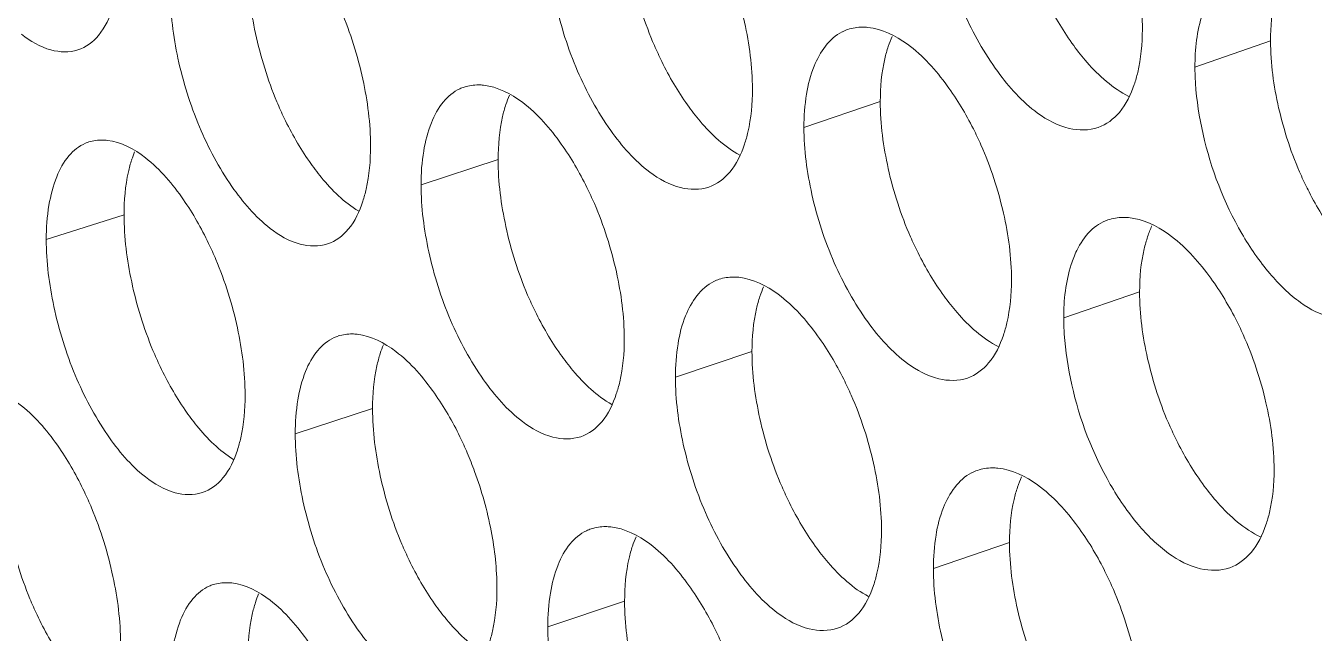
# Model space of a CAD drawing. Header units: millimetres. Extents: x 1177 to 4147, y 93 to 2194.
# Drawn here: x 2505.48 to 2520.17, y 786.15 to 793.08 of the extents above; entities that cross this region are included whole.
import ezdxf

# ---------------------------------------------------------------- set-up
doc = ezdxf.new("R2010")
doc.units = ezdxf.units.MM
doc.header["$LTSCALE"] = 0.1
doc.layers.get('0').update_dxf_attribs({"lineweight": 13})
doc.layers.add('标注', color=251, linetype='Continuous', lineweight=9)

# ---------------------------------------------------------------- blocks, each defined once
blk = doc.blocks.new('02')
at = {"layer": '标注'}
for p, q in [((4368.662, 723.986), (4367.431, 723.557)), ((4362.307, 722.998), (4361.064, 722.579)), ((4362.307, 722.998), (4361.064, 722.579)), ((4356.084, 722.055), (4354.829, 721.644)), ((4349.993, 721.155), (4348.726, 720.753)), ((4366.53, 719.901), (4365.294, 719.476)), ((4366.53, 719.901), (4365.294, 719.476)), ((4360.218, 718.929), (4358.971, 718.512)), ((4354.039, 718), (4352.78, 717.592)), ((4364.411, 715.822), (4363.172, 715.4)), ((4358.144, 714.864), (4356.893, 714.451))]:
    blk.add_line(p, q, dxfattribs=at)
for centre, radius, start, end in [((4362.005, 723.502), 0.708, 108.7111, 116.4326), ((4362.005, 723.502), 0.708, 108.7111, 116.4326), ((4355.745, 722.59), 0.68, 108.1838, 114.818), ((4349.619, 721.721), 0.651, 107.6638, 113.1281), ((4351.866, 721.491), 1.837, 157.8589, 162.2429), ((4359.904, 719.443), 0.699, 108.5345, 115.9025), ((4353.688, 718.545), 0.67, 108.0096, 114.2633), ((4355.89, 718.338), 1.814, 157.2003, 162.034), ((4350.072, 714.925), 5.992, 20.0336, 23.1528), ((4364.121, 716.316), 0.718, 108.8885, 116.9547), ((4357.817, 715.389), 0.689, 108.3587, 115.3644), ((4351.646, 714.506), 0.661, 107.8363, 113.7), ((4353.87, 714.287), 1.825, 157.5283, 162.138)]:
    blk.add_arc(centre, radius, start, end, dxfattribs=at)
for points, knots in [([(4363.172, 726.65), (4363.172, 726.284), (4363.275, 725.528), (4363.626, 724.452), (4364.153, 723.514), (4364.616, 722.996), (4364.869, 722.812)], [0, 0, 0, 0, 0.254475, 0.525644, 0.782923, 1, 1, 1, 1]), ([(4366.575, 724.174), (4366.575, 724.54), (4366.471, 725.295), (4366.233, 726.016), (4366.074, 726.372)], [0, 0, 0, 0, 0.484049, 1, 1, 1, 1]), ([(4358.144, 726.114), (4358.144, 725.748), (4358.244, 724.993), (4358.474, 724.269), (4358.629, 723.911)], [0, 0, 0, 0, 0.484339, 1, 1, 1, 1]), ([(4358.144, 726.114), (4358.144, 725.748), (4358.244, 724.993), (4358.474, 724.269), (4358.629, 723.911)], [0, 0, 0, 0, 0.484339, 1, 1, 1, 1]), ([(4356.893, 725.701), (4356.893, 725.335), (4356.993, 724.579), (4357.336, 723.501), (4357.852, 722.559), (4358.306, 722.037), (4358.554, 721.851)], [0, 0, 0, 0, 0.255058, 0.526721, 0.783925, 1, 1, 1, 1]), ([(4356.893, 725.701), (4356.893, 725.335), (4356.993, 724.579), (4357.336, 723.501), (4357.852, 722.559), (4358.306, 722.037), (4358.554, 721.851)], [0, 0, 0, 0, 0.255058, 0.526721, 0.783925, 1, 1, 1, 1]), ([(4360.225, 723.201), (4360.225, 723.567), (4360.123, 724.322), (4359.891, 725.046), (4359.735, 725.403)], [0, 0, 0, 0, 0.484165, 1, 1, 1, 1]), ([(4360.225, 723.201), (4360.225, 723.567), (4360.123, 724.322), (4359.891, 725.046), (4359.735, 725.403)], [0, 0, 0, 0, 0.484165, 1, 1, 1, 1]), ([(4352.008, 725.2), (4352.008, 724.834), (4352.107, 724.078), (4352.332, 723.352), (4352.483, 722.993)], [0, 0, 0, 0, 0.484455, 1, 1, 1, 1]), ([(4350.746, 724.795), (4350.746, 724.429), (4350.844, 723.673), (4351.18, 722.594), (4351.684, 721.649), (4352.128, 721.123), (4352.372, 720.934)], [0, 0, 0, 0, 0.255639, 0.527795, 0.784925, 1, 1, 1, 1]), ([(4364.907, 724.872), (4364.945, 724.784), (4365.103, 724.45), (4365.295, 724.131), (4365.457, 723.91)], [0, 0, 0, 0, 0.259522, 1, 1, 1, 1]), ([(4368.795, 724.885), (4368.772, 724.82), (4368.69, 724.527), (4368.662, 724.22), (4368.662, 723.986)], [0, 0, 0, 0, 0.227421, 1, 1, 1, 1]), ([(4349.24, 723.839), (4349.371, 723.881), (4349.632, 724.081), (4349.759, 724.37), (4349.811, 724.532)], [0, 0, 0, 0, 0.446528, 1, 1, 1, 1]), ([(4367.646, 724.658), (4367.61, 724.584), (4367.472, 724.233), (4367.431, 723.85), (4367.431, 723.557)], [0, 0, 0, 0, 0.219864, 1, 1, 1, 1]), ([(4354.007, 722.273), (4354.007, 722.639), (4353.908, 723.394), (4353.68, 724.119), (4353.528, 724.478)], [0, 0, 0, 0, 0.484282, 1, 1, 1, 1]), ([(4348.324, 724.097), (4348.466, 723.985), (4348.753, 723.81), (4349.101, 723.795), (4349.24, 723.839)], [0, 0, 0, 0, 0.554103, 1, 1, 1, 1]), ([(4361.689, 724.136), (4361.473, 724.029), (4361.227, 723.659), (4361.089, 723.101), (4361.064, 722.76), (4361.064, 722.579)], [0, 0, 0, 0, 0.41671, 0.687379, 1, 1, 1, 1]), ([(4361.689, 724.136), (4361.473, 724.029), (4361.227, 723.659), (4361.089, 723.101), (4361.064, 722.76), (4361.064, 722.579)], [0, 0, 0, 0, 0.41671, 0.687379, 1, 1, 1, 1]), ([(4362.104, 724.207), (4362.076, 724.21), (4361.966, 724.216), (4361.855, 724.199), (4361.778, 724.173)], [0, 0, 0, 0, 0.258751, 1, 1, 1, 1]), ([(4362.104, 724.207), (4362.076, 724.21), (4361.966, 724.216), (4361.855, 724.199), (4361.778, 724.173)], [0, 0, 0, 0, 0.258751, 1, 1, 1, 1]), ([(4363.396, 723.258), (4363.212, 723.51), (4362.851, 723.924), (4362.336, 724.185), (4362.104, 724.207)], [0, 0, 0, 0, 0.571465, 1, 1, 1, 1]), ([(4363.396, 723.258), (4363.212, 723.51), (4362.851, 723.924), (4362.336, 724.185), (4362.104, 724.207)], [0, 0, 0, 0, 0.571465, 1, 1, 1, 1]), ([(4366.443, 723.276), (4366.465, 723.341), (4366.547, 723.634), (4366.575, 723.94), (4366.575, 724.174)], [0, 0, 0, 0, 0.227356, 1, 1, 1, 1]), ([(4358.629, 723.911), (4358.667, 723.823), (4358.821, 723.487), (4359.009, 723.167), (4359.168, 722.944)], [0, 0, 0, 0, 0.259789, 1, 1, 1, 1]), ([(4358.629, 723.911), (4358.667, 723.823), (4358.821, 723.487), (4359.009, 723.167), (4359.168, 722.944)], [0, 0, 0, 0, 0.259789, 1, 1, 1, 1]), ([(4362.437, 723.896), (4362.415, 723.831), (4362.334, 723.538), (4362.307, 723.233), (4362.307, 722.998)], [0, 0, 0, 0, 0.227, 1, 1, 1, 1]), ([(4362.437, 723.896), (4362.415, 723.831), (4362.334, 723.538), (4362.307, 723.233), (4362.307, 722.998)], [0, 0, 0, 0, 0.227, 1, 1, 1, 1]), ([(4365.457, 723.91), (4365.525, 723.816), (4365.779, 723.497), (4366.093, 723.213), (4366.356, 723.084)], [0, 0, 0, 0, 0.283373, 1, 1, 1, 1]), ([(4368.662, 723.986), (4368.662, 723.62), (4368.766, 722.865), (4369.005, 722.143), (4369.165, 721.788)], [0, 0, 0, 0, 0.484147, 1, 1, 1, 1]), ([(4367.431, 723.557), (4367.431, 723.47), (4367.444, 723.104), (4367.501, 722.741), (4367.563, 722.469)], [0, 0, 0, 0, 0.237523, 1, 1, 1, 1]), ([(4355.847, 723.266), (4355.82, 723.269), (4355.714, 723.275), (4355.608, 723.26), (4355.533, 723.236)], [0, 0, 0, 0, 0.258853, 1, 1, 1, 1]), ([(4357.112, 722.307), (4356.932, 722.56), (4356.581, 722.975), (4356.076, 723.241), (4355.847, 723.266)], [0, 0, 0, 0, 0.573616, 1, 1, 1, 1]), ([(4363.947, 722.294), (4363.908, 722.382), (4363.749, 722.717), (4363.558, 723.037), (4363.396, 723.258)], [0, 0, 0, 0, 0.2595, 1, 1, 1, 1]), ([(4363.947, 722.294), (4363.908, 722.382), (4363.749, 722.717), (4363.558, 723.037), (4363.396, 723.258)], [0, 0, 0, 0, 0.2595, 1, 1, 1, 1]), ([(4365.854, 722.577), (4365.988, 722.624), (4366.251, 722.824), (4366.388, 723.114), (4366.443, 723.276)], [0, 0, 0, 0, 0.453533, 1, 1, 1, 1]), ([(4355.46, 723.207), (4355.358, 723.159), (4355.162, 722.996), (4354.971, 722.635), (4354.852, 722.171), (4354.829, 721.828), (4354.829, 721.644)], [0, 0, 0, 0, 0.191473, 0.417182, 0.686837, 1, 1, 1, 1]), ([(4360.096, 722.304), (4360.118, 722.369), (4360.198, 722.662), (4360.225, 722.967), (4360.225, 723.201)], [0, 0, 0, 0, 0.226935, 1, 1, 1, 1]), ([(4360.096, 722.304), (4360.118, 722.369), (4360.198, 722.662), (4360.225, 722.967), (4360.225, 723.201)], [0, 0, 0, 0, 0.226935, 1, 1, 1, 1]), ([(4352.483, 722.993), (4352.52, 722.905), (4352.671, 722.569), (4352.855, 722.247), (4353.01, 722.023)], [0, 0, 0, 0, 0.260055, 1, 1, 1, 1]), ([(4356.211, 722.952), (4356.189, 722.887), (4356.11, 722.594), (4356.084, 722.289), (4356.084, 722.055)], [0, 0, 0, 0, 0.226582, 1, 1, 1, 1]), ([(4359.168, 722.944), (4359.233, 722.854), (4359.473, 722.542), (4359.769, 722.262), (4360.019, 722.128)], [0, 0, 0, 0, 0.282708, 1, 1, 1, 1]), ([(4359.168, 722.944), (4359.233, 722.854), (4359.473, 722.542), (4359.769, 722.262), (4360.019, 722.128)], [0, 0, 0, 0, 0.282708, 1, 1, 1, 1]), ([(4362.307, 722.998), (4362.307, 722.632), (4362.409, 721.877), (4362.643, 721.154), (4362.799, 720.797)], [0, 0, 0, 0, 0.484262, 1, 1, 1, 1]), ([(4362.307, 722.998), (4362.307, 722.632), (4362.409, 721.877), (4362.643, 721.154), (4362.799, 720.797)], [0, 0, 0, 0, 0.484262, 1, 1, 1, 1]), ([(4364.869, 722.812), (4365.023, 722.7), (4365.337, 722.528), (4365.706, 722.526), (4365.854, 722.577)], [0, 0, 0, 0, 0.549699, 1, 1, 1, 1]), ([(4361.064, 722.579), (4361.064, 722.213), (4361.166, 721.457), (4361.515, 720.38), (4362.038, 719.441), (4362.498, 718.921), (4362.749, 718.737)], [0, 0, 0, 0, 0.254669, 0.526003, 0.783257, 1, 1, 1, 1]), ([(4361.064, 722.579), (4361.064, 722.213), (4361.166, 721.457), (4361.515, 720.38), (4362.038, 719.441), (4362.498, 718.921), (4362.749, 718.737)], [0, 0, 0, 0, 0.254669, 0.526003, 0.783257, 1, 1, 1, 1]), ([(4367.563, 722.469), (4367.692, 721.905), (4368, 721.099), (4368.609, 720.213), (4368.965, 719.861), (4369.151, 719.728)], [0, 0, 0, 0, 0.539288, 0.786761, 1, 1, 1, 1]), ([(4349.363, 722.32), (4349.26, 722.276), (4349.062, 722.116), (4348.869, 721.755), (4348.75, 721.287), (4348.726, 720.94), (4348.726, 720.753)], [0, 0, 0, 0, 0.188951, 0.413428, 0.683995, 1, 1, 1, 1]), ([(4349.722, 722.368), (4349.696, 722.371), (4349.595, 722.378), (4349.493, 722.364), (4349.421, 722.342)], [0, 0, 0, 0, 0.258969, 1, 1, 1, 1]), ([(4350.96, 721.401), (4350.785, 721.653), (4350.444, 722.069), (4349.948, 722.341), (4349.722, 722.368)], [0, 0, 0, 0, 0.575826, 1, 1, 1, 1]), ([(4353.881, 721.376), (4353.902, 721.441), (4353.981, 721.734), (4354.007, 722.039), (4354.007, 722.273)], [0, 0, 0, 0, 0.226518, 1, 1, 1, 1]), ([(4357.651, 721.34), (4357.613, 721.428), (4357.458, 721.763), (4357.271, 722.084), (4357.112, 722.307)], [0, 0, 0, 0, 0.259768, 1, 1, 1, 1]), ([(4359.513, 721.607), (4359.646, 721.652), (4359.909, 721.852), (4360.042, 722.142), (4360.096, 722.304)], [0, 0, 0, 0, 0.451001, 1, 1, 1, 1]), ([(4359.513, 721.607), (4359.646, 721.652), (4359.909, 721.852), (4360.042, 722.142), (4360.096, 722.304)], [0, 0, 0, 0, 0.451001, 1, 1, 1, 1]), ([(4364.444, 720.095), (4364.444, 720.461), (4364.34, 721.216), (4364.104, 721.938), (4363.947, 722.294)], [0, 0, 0, 0, 0.484088, 1, 1, 1, 1]), ([(4364.444, 720.095), (4364.444, 720.461), (4364.34, 721.216), (4364.104, 721.938), (4363.947, 722.294)], [0, 0, 0, 0, 0.484088, 1, 1, 1, 1]), ([(4350.117, 722.052), (4350.096, 721.986), (4350.018, 721.694), (4349.993, 721.389), (4349.993, 721.155)], [0, 0, 0, 0, 0.226169, 1, 1, 1, 1]), ([(4353.01, 722.023), (4353.072, 721.935), (4353.3, 721.632), (4353.577, 721.357), (4353.813, 721.218)], [0, 0, 0, 0, 0.28193, 1, 1, 1, 1]), ([(4356.084, 722.055), (4356.084, 721.689), (4356.183, 720.933), (4356.412, 720.208), (4356.565, 719.85)], [0, 0, 0, 0, 0.484378, 1, 1, 1, 1]), ([(4358.554, 721.851), (4358.704, 721.739), (4359.007, 721.566), (4359.369, 721.559), (4359.513, 721.607)], [0, 0, 0, 0, 0.551276, 1, 1, 1, 1]), ([(4358.554, 721.851), (4358.704, 721.739), (4359.007, 721.566), (4359.369, 721.559), (4359.513, 721.607)], [0, 0, 0, 0, 0.551276, 1, 1, 1, 1]), ([(4369.165, 721.788), (4369.204, 721.7), (4369.364, 721.366), (4369.558, 721.048), (4369.722, 720.828)], [0, 0, 0, 0, 0.259343, 1, 1, 1, 1]), ([(4354.829, 721.644), (4354.829, 721.278), (4354.929, 720.522), (4355.269, 719.444), (4355.781, 718.501), (4356.232, 717.978), (4356.479, 717.791)], [0, 0, 0, 0, 0.255252, 0.52708, 0.784259, 1, 1, 1, 1]), ([(4351.488, 720.429), (4351.451, 720.517), (4351.299, 720.854), (4351.116, 721.176), (4350.96, 721.401)], [0, 0, 0, 0, 0.260034, 1, 1, 1, 1]), ([(4353.305, 720.682), (4353.437, 720.725), (4353.698, 720.925), (4353.828, 721.214), (4353.881, 721.376)], [0, 0, 0, 0, 0.448356, 1, 1, 1, 1]), ([(4358.138, 719.137), (4358.138, 719.503), (4358.037, 720.258), (4357.806, 720.982), (4357.651, 721.34)], [0, 0, 0, 0, 0.484204, 1, 1, 1, 1]), ([(4349.993, 721.155), (4349.993, 720.789), (4350.09, 720.033), (4350.314, 719.306), (4350.464, 718.947)], [0, 0, 0, 0, 0.484494, 1, 1, 1, 1]), ([(4352.372, 720.934), (4352.517, 720.822), (4352.81, 720.648), (4353.164, 720.636), (4353.305, 720.682)], [0, 0, 0, 0, 0.552941, 1, 1, 1, 1]), ([(4366.013, 721.072), (4365.907, 721.036), (4365.697, 720.898), (4365.563, 720.69), (4365.507, 720.575)], [0, 0, 0, 0, 0.466707, 1, 1, 1, 1]), ([(4366.013, 721.072), (4365.907, 721.036), (4365.697, 720.898), (4365.563, 720.69), (4365.507, 720.575)], [0, 0, 0, 0, 0.466707, 1, 1, 1, 1]), ([(4366.348, 721.11), (4366.319, 721.113), (4366.207, 721.118), (4366.092, 721.1), (4366.013, 721.072)], [0, 0, 0, 0, 0.258691, 1, 1, 1, 1]), ([(4366.348, 721.11), (4366.319, 721.113), (4366.207, 721.118), (4366.092, 721.1), (4366.013, 721.072)], [0, 0, 0, 0, 0.258691, 1, 1, 1, 1]), ([(4367.658, 720.167), (4367.471, 720.418), (4367.104, 720.832), (4366.583, 721.088), (4366.348, 721.11)], [0, 0, 0, 0, 0.570063, 1, 1, 1, 1]), ([(4367.658, 720.167), (4367.471, 720.418), (4367.104, 720.832), (4366.583, 721.088), (4366.348, 721.11)], [0, 0, 0, 0, 0.570063, 1, 1, 1, 1]), ([(4348.726, 720.753), (4348.726, 720.387), (4348.824, 719.631), (4349.157, 718.551), (4349.657, 717.605), (4350.098, 717.078), (4350.341, 716.888)], [0, 0, 0, 0, 0.255833, 0.528153, 0.785258, 1, 1, 1, 1]), ([(4362.799, 720.797), (4362.838, 720.709), (4362.995, 720.374), (4363.185, 720.054), (4363.346, 719.833)], [0, 0, 0, 0, 0.259611, 1, 1, 1, 1]), ([(4362.799, 720.797), (4362.838, 720.709), (4362.995, 720.374), (4363.185, 720.054), (4363.346, 719.833)], [0, 0, 0, 0, 0.259611, 1, 1, 1, 1]), ([(4366.661, 720.8), (4366.639, 720.735), (4366.557, 720.442), (4366.53, 720.136), (4366.53, 719.901)], [0, 0, 0, 0, 0.22728, 1, 1, 1, 1]), ([(4366.661, 720.8), (4366.639, 720.735), (4366.557, 720.442), (4366.53, 720.136), (4366.53, 719.901)], [0, 0, 0, 0, 0.22728, 1, 1, 1, 1]), ([(4365.507, 720.575), (4365.471, 720.501), (4365.335, 720.15), (4365.294, 719.769), (4365.294, 719.476)], [0, 0, 0, 0, 0.219714, 1, 1, 1, 1]), ([(4365.507, 720.575), (4365.471, 720.501), (4365.335, 720.15), (4365.294, 719.769), (4365.294, 719.476)], [0, 0, 0, 0, 0.219714, 1, 1, 1, 1]), ([(4351.964, 718.223), (4351.964, 718.589), (4351.866, 719.345), (4351.639, 720.07), (4351.488, 720.429)], [0, 0, 0, 0, 0.484321, 1, 1, 1, 1]), ([(4360.004, 720.139), (4359.976, 720.142), (4359.867, 720.147), (4359.758, 720.131), (4359.681, 720.106)], [0, 0, 0, 0, 0.258783, 1, 1, 1, 1]), ([(4361.287, 719.186), (4361.104, 719.438), (4360.746, 719.853), (4360.235, 720.115), (4360.004, 720.139)], [0, 0, 0, 0, 0.572175, 1, 1, 1, 1]), ([(4364.312, 719.197), (4364.334, 719.262), (4364.416, 719.555), (4364.444, 719.861), (4364.444, 720.095)], [0, 0, 0, 0, 0.227216, 1, 1, 1, 1]), ([(4364.312, 719.197), (4364.334, 719.262), (4364.416, 719.555), (4364.444, 719.861), (4364.444, 720.095)], [0, 0, 0, 0, 0.227216, 1, 1, 1, 1]), ([(4368.216, 719.205), (4368.177, 719.293), (4368.016, 719.627), (4367.822, 719.946), (4367.658, 720.167)], [0, 0, 0, 0, 0.259321, 1, 1, 1, 1]), ([(4368.216, 719.205), (4368.177, 719.293), (4368.016, 719.627), (4367.822, 719.946), (4367.658, 720.167)], [0, 0, 0, 0, 0.259321, 1, 1, 1, 1]), ([(4359.598, 720.072), (4359.381, 719.966), (4359.133, 719.596), (4358.996, 719.037), (4358.971, 718.694), (4358.971, 718.512)], [0, 0, 0, 0, 0.415426, 0.686428, 1, 1, 1, 1]), ([(4366.53, 719.901), (4366.53, 719.536), (4366.633, 718.78), (4366.87, 718.058), (4367.028, 717.702)], [0, 0, 0, 0, 0.484186, 1, 1, 1, 1]), ([(4366.53, 719.901), (4366.53, 719.536), (4366.633, 718.78), (4366.87, 718.058), (4367.028, 717.702)], [0, 0, 0, 0, 0.484186, 1, 1, 1, 1]), ([(4356.565, 719.85), (4356.603, 719.762), (4356.757, 719.426), (4356.943, 719.105), (4357.101, 718.882)], [0, 0, 0, 0, 0.259878, 1, 1, 1, 1]), ([(4360.347, 719.827), (4360.325, 719.762), (4360.245, 719.469), (4360.218, 719.163), (4360.218, 718.929)], [0, 0, 0, 0, 0.22686, 1, 1, 1, 1]), ([(4363.346, 719.833), (4363.413, 719.74), (4363.663, 719.424), (4363.971, 719.141), (4364.229, 719.01)], [0, 0, 0, 0, 0.283164, 1, 1, 1, 1]), ([(4363.346, 719.833), (4363.413, 719.74), (4363.663, 719.424), (4363.971, 719.141), (4364.229, 719.01)], [0, 0, 0, 0, 0.283164, 1, 1, 1, 1]), ([(4369.151, 719.728), (4369.309, 719.615), (4369.629, 719.445), (4370.004, 719.446), (4370.154, 719.499)], [0, 0, 0, 0, 0.548694, 1, 1, 1, 1]), ([(4365.294, 719.476), (4365.294, 719.389), (4365.307, 719.023), (4365.364, 718.659), (4365.426, 718.387)], [0, 0, 0, 0, 0.237501, 1, 1, 1, 1]), ([(4365.294, 719.476), (4365.294, 719.389), (4365.307, 719.023), (4365.364, 718.659), (4365.426, 718.387)], [0, 0, 0, 0, 0.237501, 1, 1, 1, 1]), ([(4353.413, 719.156), (4353.311, 719.11), (4353.114, 718.948), (4352.922, 718.587), (4352.804, 718.122), (4352.78, 717.777), (4352.78, 717.592)], [0, 0, 0, 0, 0.190641, 0.415947, 0.685903, 1, 1, 1, 1]), ([(4353.791, 719.212), (4353.764, 719.215), (4353.66, 719.221), (4353.554, 719.207), (4353.481, 719.183)], [0, 0, 0, 0, 0.25889, 1, 1, 1, 1]), ([(4355.047, 718.25), (4354.868, 718.503), (4354.52, 718.918), (4354.018, 719.186), (4353.791, 719.212)], [0, 0, 0, 0, 0.574346, 1, 1, 1, 1]), ([(4358.009, 718.24), (4358.031, 718.305), (4358.111, 718.597), (4358.138, 718.903), (4358.138, 719.137)], [0, 0, 0, 0, 0.226796, 1, 1, 1, 1]), ([(4361.834, 718.221), (4361.795, 718.309), (4361.638, 718.644), (4361.447, 718.964), (4361.287, 719.186)], [0, 0, 0, 0, 0.259589, 1, 1, 1, 1]), ([(4363.726, 718.499), (4363.86, 718.545), (4364.123, 718.745), (4364.258, 719.035), (4364.312, 719.197)], [0, 0, 0, 0, 0.452702, 1, 1, 1, 1]), ([(4363.726, 718.499), (4363.86, 718.545), (4364.123, 718.745), (4364.258, 719.035), (4364.312, 719.197)], [0, 0, 0, 0, 0.452702, 1, 1, 1, 1]), ([(4368.72, 717.009), (4368.72, 717.374), (4368.616, 718.129), (4368.376, 718.85), (4368.216, 719.205)], [0, 0, 0, 0, 0.484011, 1, 1, 1, 1]), ([(4368.72, 717.009), (4368.72, 717.374), (4368.616, 718.129), (4368.376, 718.85), (4368.216, 719.205)], [0, 0, 0, 0, 0.484011, 1, 1, 1, 1]), ([(4350.464, 718.947), (4350.501, 718.858), (4350.651, 718.522), (4350.833, 718.2), (4350.988, 717.976)], [0, 0, 0, 0, 0.260144, 1, 1, 1, 1]), ([(4354.165, 718.897), (4354.143, 718.832), (4354.065, 718.539), (4354.039, 718.234), (4354.039, 718)], [0, 0, 0, 0, 0.226444, 1, 1, 1, 1]), ([(4357.101, 718.882), (4357.164, 718.793), (4357.401, 718.484), (4357.691, 718.205), (4357.935, 718.07)], [0, 0, 0, 0, 0.282461, 1, 1, 1, 1]), ([(4360.218, 718.929), (4360.218, 718.563), (4360.319, 717.807), (4360.551, 717.084), (4360.707, 716.726)], [0, 0, 0, 0, 0.484301, 1, 1, 1, 1]), ([(4362.749, 718.737), (4362.902, 718.625), (4363.212, 718.453), (4363.579, 718.449), (4363.726, 718.499)], [0, 0, 0, 0, 0.550215, 1, 1, 1, 1]), ([(4362.749, 718.737), (4362.902, 718.625), (4363.212, 718.453), (4363.579, 718.449), (4363.726, 718.499)], [0, 0, 0, 0, 0.550215, 1, 1, 1, 1]), ([(4358.971, 718.512), (4358.971, 718.146), (4359.072, 717.39), (4359.418, 716.313), (4359.938, 715.373), (4360.395, 714.852), (4360.644, 714.667)], [0, 0, 0, 0, 0.254863, 0.526363, 0.783591, 1, 1, 1, 1]), ([(4348.939, 717.358), (4348.766, 717.611), (4348.428, 718.027), (4347.935, 718.301), (4347.711, 718.328)], [0, 0, 0, 0, 0.576575, 1, 1, 1, 1]), ([(4351.839, 717.327), (4351.86, 717.392), (4351.939, 717.684), (4351.964, 717.989), (4351.964, 718.223)], [0, 0, 0, 0, 0.22638, 1, 1, 1, 1]), ([(4355.582, 717.281), (4355.544, 717.369), (4355.391, 717.705), (4355.204, 718.027), (4355.047, 718.25)], [0, 0, 0, 0, 0.259857, 1, 1, 1, 1]), ([(4357.429, 717.544), (4357.562, 717.588), (4357.824, 717.788), (4357.956, 718.078), (4358.009, 718.24)], [0, 0, 0, 0, 0.450132, 1, 1, 1, 1]), ([(4362.327, 716.021), (4362.327, 716.386), (4362.225, 717.142), (4361.99, 717.864), (4361.834, 718.221)], [0, 0, 0, 0, 0.484127, 1, 1, 1, 1]), ([(4365.426, 718.387), (4365.554, 717.823), (4365.859, 717.017), (4366.464, 716.129), (4366.817, 715.776), (4367.003, 715.643)], [0, 0, 0, 0, 0.539686, 0.787091, 1, 1, 1, 1]), ([(4365.426, 718.387), (4365.554, 717.823), (4365.859, 717.017), (4366.464, 716.129), (4366.817, 715.776), (4367.003, 715.643)], [0, 0, 0, 0, 0.539686, 0.787091, 1, 1, 1, 1]), ([(4354.039, 718), (4354.039, 717.634), (4354.138, 716.878), (4354.365, 716.153), (4354.517, 715.794)], [0, 0, 0, 0, 0.484416, 1, 1, 1, 1]), ([(4350.988, 717.976), (4351.048, 717.889), (4351.271, 717.588), (4351.543, 717.315), (4351.774, 717.175)], [0, 0, 0, 0, 0.281645, 1, 1, 1, 1]), ([(4356.479, 717.791), (4356.627, 717.679), (4356.927, 717.505), (4357.286, 717.497), (4357.429, 717.544)], [0, 0, 0, 0, 0.551821, 1, 1, 1, 1]), ([(4352.78, 717.592), (4352.78, 717.226), (4352.879, 716.47), (4353.217, 715.392), (4353.725, 714.448), (4354.173, 713.923), (4354.418, 713.735)], [0, 0, 0, 0, 0.255445, 0.527438, 0.784592, 1, 1, 1, 1]), ([(4367.028, 717.702), (4367.067, 717.615), (4367.227, 717.28), (4367.419, 716.962), (4367.582, 716.741)], [0, 0, 0, 0, 0.259432, 1, 1, 1, 1]), ([(4367.028, 717.702), (4367.067, 717.615), (4367.227, 717.28), (4367.419, 716.962), (4367.582, 716.741)], [0, 0, 0, 0, 0.259432, 1, 1, 1, 1]), ([(4349.463, 716.385), (4349.427, 716.474), (4349.276, 716.81), (4349.094, 717.133), (4348.939, 717.358)], [0, 0, 0, 0, 0.260123, 1, 1, 1, 1]), ([(4351.265, 716.633), (4351.396, 716.675), (4351.657, 716.875), (4351.786, 717.164), (4351.839, 717.327)], [0, 0, 0, 0, 0.447449, 1, 1, 1, 1]), ([(4347.992, 717.115), (4347.992, 716.748), (4348.089, 715.992), (4348.311, 715.265), (4348.46, 714.905)], [0, 0, 0, 0, 0.484532, 1, 1, 1, 1]), ([(4356.065, 715.077), (4356.065, 715.39), (4355.991, 716.037), (4355.817, 716.663), (4355.702, 716.978)], [0, 0, 0, 0, 0.482715, 1, 1, 1, 1]), ([(4363.795, 716.956), (4363.579, 716.846), (4363.334, 716.477), (4363.197, 715.92), (4363.172, 715.58), (4363.172, 715.4)], [0, 0, 0, 0, 0.417976, 0.688317, 1, 1, 1, 1]), ([(4364.219, 717.031), (4364.19, 717.034), (4364.079, 717.039), (4363.966, 717.022), (4363.888, 716.995)], [0, 0, 0, 0, 0.25872, 1, 1, 1, 1]), ([(4365.52, 716.085), (4365.334, 716.336), (4364.97, 716.751), (4364.453, 717.009), (4364.219, 717.031)], [0, 0, 0, 0, 0.570761, 1, 1, 1, 1]), ([(4368.587, 716.11), (4368.61, 716.175), (4368.692, 716.468), (4368.72, 716.774), (4368.72, 717.009)], [0, 0, 0, 0, 0.227498, 1, 1, 1, 1]), ([(4368.587, 716.11), (4368.61, 716.175), (4368.692, 716.468), (4368.72, 716.774), (4368.72, 717.009)], [0, 0, 0, 0, 0.227498, 1, 1, 1, 1]), ([(4350.341, 716.888), (4350.484, 716.776), (4350.774, 716.602), (4351.125, 716.588), (4351.265, 716.633)], [0, 0, 0, 0, 0.553517, 1, 1, 1, 1]), ([(4360.707, 716.726), (4360.745, 716.638), (4360.901, 716.303), (4361.09, 715.983), (4361.249, 715.761)], [0, 0, 0, 0, 0.2597, 1, 1, 1, 1]), ([(4367.582, 716.741), (4367.652, 716.647), (4367.911, 716.326), (4368.231, 716.04), (4368.498, 715.913)], [0, 0, 0, 0, 0.283571, 1, 1, 1, 1]), ([(4367.582, 716.741), (4367.652, 716.647), (4367.911, 716.326), (4368.231, 716.04), (4368.498, 715.913)], [0, 0, 0, 0, 0.283571, 1, 1, 1, 1]), ([(4364.542, 716.721), (4364.52, 716.656), (4364.438, 716.363), (4364.411, 716.057), (4364.411, 715.822)], [0, 0, 0, 0, 0.22714, 1, 1, 1, 1]), ([(4349.936, 714.178), (4349.936, 714.544), (4349.838, 715.3), (4349.614, 716.025), (4349.463, 716.385)], [0, 0, 0, 0, 0.48436, 1, 1, 1, 1]), ([(4367.997, 715.411), (4368.131, 715.458), (4368.395, 715.658), (4368.532, 715.948), (4368.587, 716.11)], [0, 0, 0, 0, 0.454353, 1, 1, 1, 1]), ([(4367.997, 715.411), (4368.131, 715.458), (4368.395, 715.658), (4368.532, 715.948), (4368.587, 716.11)], [0, 0, 0, 0, 0.454353, 1, 1, 1, 1]), ([(4357.522, 716.012), (4357.42, 715.963), (4357.225, 715.799), (4357.034, 715.438), (4356.916, 714.976), (4356.893, 714.634), (4356.893, 714.451)], [0, 0, 0, 0, 0.192296, 0.418401, 0.687759, 1, 1, 1, 1]), ([(4357.918, 716.075), (4357.89, 716.078), (4357.784, 716.084), (4357.675, 716.068), (4357.6, 716.043)], [0, 0, 0, 0, 0.258817, 1, 1, 1, 1]), ([(4359.192, 715.119), (4359.011, 715.371), (4358.656, 715.787), (4358.148, 716.051), (4357.918, 716.075)], [0, 0, 0, 0, 0.572892, 1, 1, 1, 1]), ([(4362.197, 715.123), (4362.219, 715.188), (4362.3, 715.481), (4362.327, 715.786), (4362.327, 716.021)], [0, 0, 0, 0, 0.227075, 1, 1, 1, 1]), ([(4366.074, 715.122), (4366.035, 715.21), (4365.876, 715.545), (4365.683, 715.864), (4365.52, 716.085)], [0, 0, 0, 0, 0.25941, 1, 1, 1, 1]), ([(4354.517, 715.794), (4354.554, 715.706), (4354.707, 715.37), (4354.891, 715.049), (4355.048, 714.825)], [0, 0, 0, 0, 0.259967, 1, 1, 1, 1]), ([(4358.272, 715.762), (4358.25, 715.697), (4358.17, 715.404), (4358.144, 715.099), (4358.144, 714.864)], [0, 0, 0, 0, 0.226721, 1, 1, 1, 1]), ([(4361.249, 715.761), (4361.316, 715.67), (4361.561, 715.356), (4361.863, 715.074), (4362.117, 714.942)], [0, 0, 0, 0, 0.282942, 1, 1, 1, 1]), ([(4364.411, 715.822), (4364.411, 715.456), (4364.514, 714.701), (4364.749, 713.978), (4364.907, 713.622)], [0, 0, 0, 0, 0.484224, 1, 1, 1, 1]), ([(4367.003, 715.643), (4367.159, 715.53), (4367.475, 715.359), (4367.848, 715.359), (4367.997, 715.411)], [0, 0, 0, 0, 0.549192, 1, 1, 1, 1]), ([(4367.003, 715.643), (4367.159, 715.53), (4367.475, 715.359), (4367.848, 715.359), (4367.997, 715.411)], [0, 0, 0, 0, 0.549192, 1, 1, 1, 1]), ([(4363.172, 715.4), (4363.172, 715.034), (4363.275, 714.278), (4363.626, 713.202), (4364.153, 712.264), (4364.616, 711.746), (4364.869, 711.562)], [0, 0, 0, 0, 0.254475, 0.525644, 0.782923, 1, 1, 1, 1]), ([(4351.381, 715.111), (4351.278, 715.066), (4351.081, 714.905), (4350.888, 714.543), (4350.769, 714.077), (4350.746, 713.731), (4350.746, 713.545)], [0, 0, 0, 0, 0.1898, 0.414696, 0.684955, 1, 1, 1, 1]), ([(4351.749, 715.162), (4351.723, 715.165), (4351.62, 715.172), (4351.516, 715.158), (4351.444, 715.135)], [0, 0, 0, 0, 0.258928, 1, 1, 1, 1]), ([(4352.996, 714.198), (4352.819, 714.451), (4352.475, 714.866), (4351.975, 715.136), (4351.749, 715.162)], [0, 0, 0, 0, 0.575082, 1, 1, 1, 1]), ([(4355.938, 714.181), (4355.959, 714.246), (4356.039, 714.538), (4356.065, 714.843), (4356.065, 715.077)], [0, 0, 0, 0, 0.226657, 1, 1, 1, 1]), ([(4359.735, 714.153), (4359.697, 714.241), (4359.541, 714.576), (4359.352, 714.897), (4359.192, 715.119)], [0, 0, 0, 0, 0.259679, 1, 1, 1, 1]), ([(4361.612, 714.426), (4361.746, 714.471), (4362.008, 714.671), (4362.143, 714.961), (4362.197, 715.123)], [0, 0, 0, 0, 0.451858, 1, 1, 1, 1]), ([(4366.575, 712.924), (4366.575, 713.29), (4366.471, 714.045), (4366.233, 714.766), (4366.074, 715.122)], [0, 0, 0, 0, 0.484049, 1, 1, 1, 1]), ([(4348.46, 714.905), (4348.496, 714.817), (4348.645, 714.48), (4348.826, 714.158), (4348.98, 713.933)], [0, 0, 0, 0, 0.260232, 1, 1, 1, 1]), ([(4352.133, 714.847), (4352.112, 714.782), (4352.034, 714.489), (4352.008, 714.184), (4352.008, 713.95)], [0, 0, 0, 0, 0.226307, 1, 1, 1, 1]), ([(4358.144, 714.864), (4358.144, 714.498), (4358.244, 713.743), (4358.474, 713.019), (4358.629, 712.661)], [0, 0, 0, 0, 0.484339, 1, 1, 1, 1]), ([(4355.048, 714.825), (4355.111, 714.736), (4355.343, 714.431), (4355.627, 714.154), (4355.867, 714.017)], [0, 0, 0, 0, 0.282202, 1, 1, 1, 1]), ([(4360.644, 714.667), (4360.796, 714.554), (4361.102, 714.382), (4361.467, 714.377), (4361.612, 714.426)], [0, 0, 0, 0, 0.550741, 1, 1, 1, 1]), ([(4356.893, 714.451), (4356.893, 714.085), (4356.993, 713.329), (4357.336, 712.251), (4357.852, 711.309), (4358.306, 710.787), (4358.554, 710.601)], [0, 0, 0, 0, 0.255058, 0.526721, 0.783925, 1, 1, 1, 1])]:
    blk.add_open_spline(points, degree=3, knots=knots, dxfattribs=at)
for points in [[(4362.501, 724.061), (4362.477, 724.007), (4362.456, 723.952), (4362.437, 723.896)], [(4362.501, 724.061), (4362.477, 724.007), (4362.456, 723.952), (4362.437, 723.896)], [(4356.267, 723.101), (4356.246, 723.052), (4356.227, 723.003), (4356.211, 722.952)], [(4366.73, 720.975), (4366.704, 720.918), (4366.681, 720.86), (4366.661, 720.8)], [(4366.73, 720.975), (4366.704, 720.918), (4366.681, 720.86), (4366.661, 720.8)], [(4360.408, 719.986), (4360.385, 719.934), (4360.365, 719.881), (4360.347, 719.827)], [(4364.608, 716.891), (4364.583, 716.835), (4364.561, 716.779), (4364.542, 716.721)], [(4358.33, 715.916), (4358.308, 715.866), (4358.289, 715.814), (4358.272, 715.762)]]:
    blk.add_open_spline(points, degree=3, dxfattribs=at)

msp = doc.modelspace()

# ---------------------------------------------------------------- block references
at = {"xscale": 0.7, "yscale": 0.7, "zscale": 0.7}
msp.add_blockref('02', (-538.391, 286.112), dxfattribs=at)

doc.saveas('drawing.dxf')
